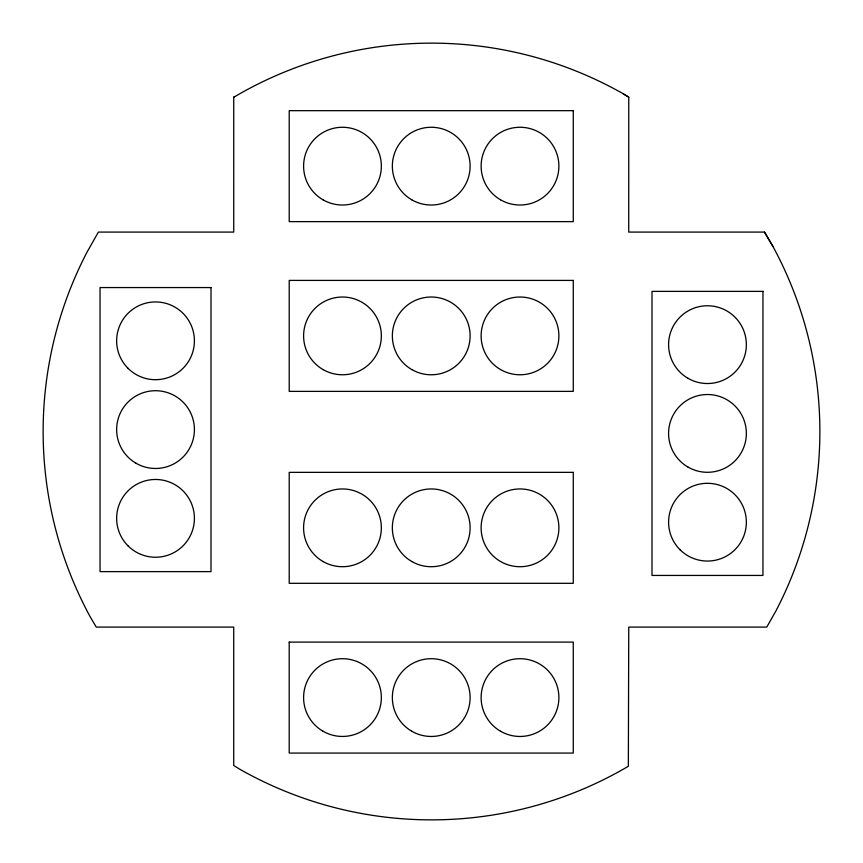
<?xml version="1.0" encoding="UTF-8"?>
<svg xmlns="http://www.w3.org/2000/svg" width="863" height="863" viewBox="0 0 863 863"><rect width="100%" height="100%" fill="white"/><g stroke="black" fill="none" stroke-linecap="round" stroke-linejoin="round"><path stroke-width="1.29" d="M233.733 97.303L233.744 232.082L98.393 232.082L87.152 251.91A388.361 388.361 0 0 0 90.054 616.549L96.257 627.099L233.722 627.099L233.722 765.513L240 769.365A388.361 388.361 0 0 0 628.35 766.279L628.749 627.099L766.765 627.099L775.848 611.09A388.361 388.361 0 0 0 772.946 246.451L764.489 232.082L628.739 232.082L628.76 97.163L623 93.636A388.361 388.361 0 0 0 234.65 96.721L233.733 97.303L234.65 96.721M623 93.636L628.739 97.174M764.478 232.082L772.946 246.451M289.213 642.104L289.202 753.065L573.269 753.065L573.269 642.104L289.213 642.104M573.269 110.669L289.213 110.669L289.213 221.629L573.269 221.629L573.269 110.669M573.269 280.41L289.213 280.41L289.213 391.371L573.269 391.371L573.269 280.41M211.004 287.562L100.043 287.562L100.043 571.619L211.004 571.619L211.004 287.562M762.957 291.381L651.997 291.381L651.997 575.438L762.957 575.438L762.957 291.381M573.269 472.352L289.213 472.352L289.213 583.312L573.269 583.312L573.269 472.352M323.032 369.569A38.889 38.889 0 0 0 381.349 335.89A38.889 38.889 0 0 0 323.032 302.223A38.889 38.889 0 0 0 323.032 369.569M411.791 369.569A38.889 38.889 0 0 0 470.119 335.89A38.889 38.889 0 0 0 411.791 302.223A38.889 38.889 0 0 0 411.791 369.569M500.562 369.569A38.889 38.889 0 0 0 558.89 335.89A38.889 38.889 0 0 0 500.562 302.223A38.889 38.889 0 0 0 500.562 369.569M323.032 561.511A38.889 38.889 0 0 0 381.349 527.832A38.889 38.889 0 0 0 323.032 494.154A38.889 38.889 0 0 0 323.032 561.511M411.791 561.511A38.889 38.889 0 0 0 470.119 527.832A38.889 38.889 0 0 0 411.791 494.154A38.889 38.889 0 0 0 411.791 561.511M500.562 561.511A38.889 38.889 0 0 0 558.89 527.832A38.889 38.889 0 0 0 500.562 494.154A38.889 38.889 0 0 0 500.562 561.511M688.027 378.318A38.889 38.889 0 0 0 746.355 344.639A38.889 38.889 0 0 0 688.027 310.971A38.889 38.889 0 0 0 688.027 378.318M688.027 467.088A38.889 38.889 0 0 0 746.355 433.409A38.889 38.889 0 0 0 688.027 399.731A38.889 38.889 0 0 0 688.027 467.088M679.979 549.677A38.889 38.889 0 0 0 745.028 532.244A38.889 38.889 0 0 0 697.412 484.618A38.889 38.889 0 0 0 679.979 549.677M128.026 368.318A38.889 38.889 0 0 0 193.085 350.885A38.889 38.889 0 0 0 145.459 303.258A38.889 38.889 0 0 0 128.026 368.318M136.084 463.269A38.889 38.889 0 0 0 194.412 429.591A38.889 38.889 0 0 0 136.084 395.912A38.889 38.889 0 0 0 136.084 463.269M128.026 545.858A38.889 38.889 0 0 0 193.085 528.426A38.889 38.889 0 0 0 145.459 480.799A38.889 38.889 0 0 0 128.026 545.858M500.562 731.252A38.889 38.889 0 0 0 558.89 697.584A38.889 38.889 0 0 0 500.562 663.906A38.889 38.889 0 0 0 500.562 731.252M411.791 731.252A38.889 38.889 0 0 0 470.119 697.584A38.889 38.889 0 0 0 411.791 663.906A38.889 38.889 0 0 0 411.791 731.252M323.032 731.252A38.889 38.889 0 0 0 381.349 697.584A38.889 38.889 0 0 0 323.032 663.906A38.889 38.889 0 0 0 323.032 731.252M323.032 199.817A38.889 38.889 0 0 0 381.349 166.149A38.889 38.889 0 0 0 323.032 132.471A38.889 38.889 0 0 0 323.032 199.817M411.791 199.817A38.889 38.889 0 0 0 470.119 166.149A38.889 38.889 0 0 0 411.791 132.471A38.889 38.889 0 0 0 411.791 199.817M500.562 199.817A38.889 38.889 0 0 0 558.89 166.149A38.889 38.889 0 0 0 500.562 132.471A38.889 38.889 0 0 0 500.562 199.817"/></g></svg>
